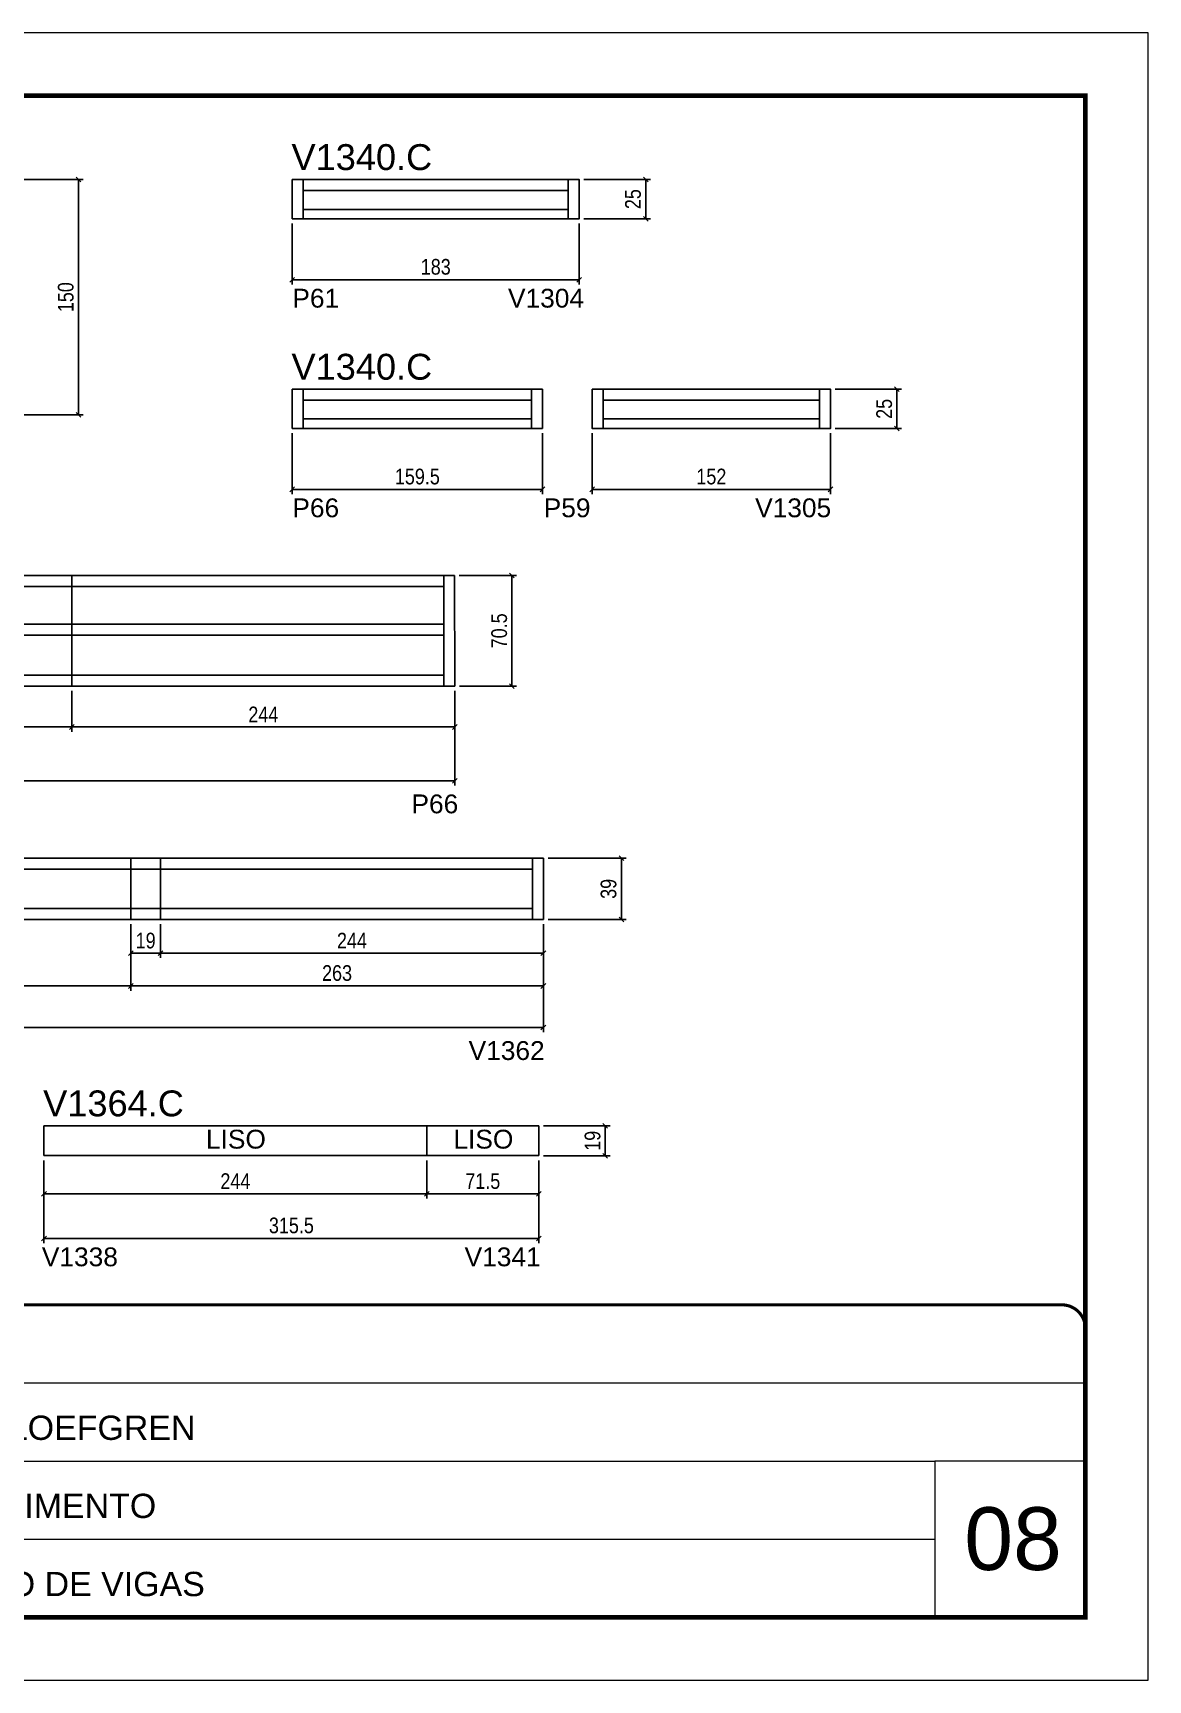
# Model space of a CAD drawing. Extents: x -4041 to 8212, y 239 to 4735.
# Drawn here: x 7501 to 8212, y 2537 to 3587 of the extents above; entities that cross this region are included whole.
import ezdxf

# ---------------------------------------------------------------- set-up
doc = ezdxf.new("R2010")
doc.units = 0
doc.linetypes.add('CONTINUO', pattern=[0])
doc.linetypes.add('DASHED', pattern=[0.75, 0.5, -0.25])
for name, color, linetype in [('5', 5, 'Continuous'), ('COTA', 241, 'Continuous'), ('NOMENCLATURA', 7, 'Continuous'), ('Painéis', 200, 'Continuous'), ('SARR_2.2x7', 40, 'Continuous')]:
    doc.layers.add(name, color=color, linetype=linetype)
for name, color, linetype, lineweight in [('CARIMBO', 255, 'Continuous', 9), ('Folhas', 255, 'Continuous', 9), ('SARRAFO DE PRESSAO', 251, 'DASHED', 9)]:
    doc.layers.add(name, color=color, linetype=linetype, lineweight=lineweight)
doc.styles.add('ARIAL', font='arial.ttf')
doc.styles.add('COTA TECNICA', font='techl___.ttf', dxfattribs={"height": 10})
doc.styles.add('COTA TECNICA-50', font='techl___.ttf', dxfattribs={"height": 10})
doc.styles.get("Standard").update_dxf_attribs({"font": 'arial.ttf'})
doc.dimstyles.new('COTA PAINEL-50', dxfattribs={"dimtxt": 10, "dimasz": 3, "dimexe": 3, "dimexo": 3, "dimgap": 3, "dimtad": 1, "dimdec": 1, "dimzin": 12, "dimdsep": 46, "dimtxsty": 'COTA TECNICA-50', "dimblk1": 'OBLIQUE', "dimblk2": 'OBLIQUE', "dimsah": 1, "dimcen": 0.9, "dimclrd": 4, "dimclre": 4, "dimclrt": 240, "dimadec": 1, "dimazin": 3, "dimtfac": 1, "dimtdec": 1, "dimtmove": 0, "dimatfit": 3, "dimfxl": 1, "dimtolj": 1, "dimtzin": 12, "dimarcsym": 0})
doc.dimstyles.new('PAINEL', dxfattribs={"dimtxt": 10, "dimasz": 3, "dimexe": 3, "dimexo": 3, "dimgap": 3, "dimtad": 1, "dimdec": 1, "dimzin": 12, "dimdsep": 46, "dimtxsty": 'COTA TECNICA', "dimblk1": 'OBLIQUE', "dimblk2": 'OBLIQUE', "dimsah": 1, "dimcen": 0.9, "dimclrd": 4, "dimclre": 4, "dimclrt": 240, "dimadec": 1, "dimazin": 3, "dimtfac": 1, "dimtdec": 1, "dimtmove": 0, "dimatfit": 3, "dimfxl": 1, "dimtolj": 1, "dimtzin": 12, "dimarcsym": 0})

# ---------------------------------------------------------------- blocks, each defined once
blk = doc.blocks.new('9999999999')
at = {"color": 30, "linetype": 'CONTINUO'}
for p, q in [((98564.6, 34379.6), (99584, 34379.6)), ((98564.6, 34329.8), (99488, 34329.8)), ((99584, 34329.8), (99488, 34329.8)), ((99488, 34329.8), (99488, 34230.2)), ((98564.6, 34280), (99488, 34280))]:
    blk.add_line(p, q, dxfattribs=at)
at = {"color": 30, "linetype": 'CONTINUO', "const_width": 2}
blk.add_lwpolyline([(99584, 34230.2), (99584, 34414.4, 0.414214), (99569, 34429.4), (98229, 34429.4, 0.414214), (98214, 34414.4), (98214, 34245.2, 0.414214), (98229, 34230.2), (99584, 34230.2)], format="xyb", dxfattribs=at)
at = {"layer": 'Folhas'}
blk.add_lwpolyline([(98139, 34190.2), (99624, 34190.2), (99624, 35240.2), (98139, 35240.2)], close=True, dxfattribs=at)
at = {"layer": 'Folhas', "color": 30, "const_width": 3}
blk.add_lwpolyline([(98214, 34230.2), (99584, 34230.2), (99584, 35200.2), (98214, 35200.2)], close=True, dxfattribs=at)
at = {"color": 7, "linetype": 'Continuous', "ltscale": 5, "style": 'ARIAL'}
for s, p in [('LEAF LOEFGREN', (98837.7, 34343.3)), ('4° PAVIMENTO', (98837.7, 34293.5)), ('FUNDO DE VIGAS', (98837.7, 34243.7))]:
    blk.add_text(s, height=15.483, dxfattribs=at).set_placement(p)
blk = doc.blocks.new('_Oblique')
at = {"color": 0, "linetype": 'ByBlock', "lineweight": -2}
blk.add_line((-0.5, -0.5), (0.5, 0.5), dxfattribs=at)
blk = doc.blocks.new('*D227')
at = {"layer": 'COTA', "color": 4, "lineweight": -2, "transparency": 16777216}
for p, q in [((7495.8, 3493.2), (7533.5, 3493.2)), ((7530.5, 3493.2), (7530.5, 3343.2)), ((7495.8, 3343.2), (7533.5, 3343.2))]:
    blk.add_line(p, q, dxfattribs=at)
at = {"layer": 'Defpoints', "color": 0, "transparency": 16777216}
for p in [(7492.8, 3493.2), (7492.8, 3343.2), (7530.5, 3343.2)]:
    blk.add_point(p, dxfattribs=at)
at = {"layer": 'COTA', "color": 4, "lineweight": -2, "transparency": 16777216, "xscale": 3, "yscale": 3, "zscale": 3}
for p, rotation in [((7530.5, 3493.2), 90), ((7530.5, 3343.2), 270)]:
    blk.add_blockref('_Oblique', p, dxfattribs=dict(at, rotation=rotation))
at = {"layer": 'COTA', "color": 240, "transparency": 16777216, "insert": (7522.4, 3418.2), "char_height": 10, "attachment_point": 5, "rotation": 90, "style": 'COTA TECNICA'}
blk.add_mtext('\\A1;150', dxfattribs=at)
blk = doc.blocks.new('*D231')
at = {"layer": 'COTA', "color": 4, "lineweight": -2, "transparency": 16777216}
for p, q in [((6831.8, 3167.3), (6831.8, 3106.9)), ((7770.3, 3167.3), (7770.3, 3106.9)), ((6831.8, 3109.9), (7770.3, 3109.9))]:
    blk.add_line(p, q, dxfattribs=at)
at = {"layer": 'Defpoints', "color": 0, "transparency": 16777216}
for p in [(6831.8, 3170.3), (7770.3, 3170.3), (7770.3, 3109.9)]:
    blk.add_point(p, dxfattribs=at)
at = {"layer": 'COTA', "color": 4, "lineweight": -2, "transparency": 16777216, "xscale": 3, "yscale": 3, "zscale": 3, "rotation": 180}
blk.add_blockref('_Oblique', (6831.8, 3109.9), dxfattribs=at)
at = {"layer": 'COTA', "color": 4, "lineweight": -2, "transparency": 16777216, "xscale": 3, "yscale": 3, "zscale": 3}
blk.add_blockref('_Oblique', (7770.3, 3109.9), dxfattribs=at)
at = {"layer": 'COTA', "color": 240, "transparency": 16777216, "insert": (7301.1, 3118.2), "char_height": 10, "attachment_point": 5, "style": 'COTA TECNICA'}
blk.add_mtext('\\A1;938.5', dxfattribs=at)
blk = doc.blocks.new('*D234')
at = {"layer": 'COTA', "color": 4, "lineweight": -2, "transparency": 16777216}
for p, q in [((7282.3, 3167.3), (7282.3, 3141.2)), ((7526.3, 3167.3), (7526.3, 3141.2)), ((7282.3, 3144.2), (7526.3, 3144.2))]:
    blk.add_line(p, q, dxfattribs=at)
at = {"layer": 'Defpoints', "color": 0, "transparency": 16777216}
for p in [(7282.3, 3170.3), (7526.3, 3170.3), (7526.3, 3144.2)]:
    blk.add_point(p, dxfattribs=at)
at = {"layer": 'COTA', "color": 4, "lineweight": -2, "transparency": 16777216, "xscale": 3, "yscale": 3, "zscale": 3, "rotation": 180}
blk.add_blockref('_Oblique', (7282.3, 3144.2), dxfattribs=at)
at = {"layer": 'COTA', "color": 4, "lineweight": -2, "transparency": 16777216, "xscale": 3, "yscale": 3, "zscale": 3}
blk.add_blockref('_Oblique', (7526.3, 3144.2), dxfattribs=at)
at = {"layer": 'COTA', "color": 240, "transparency": 16777216, "insert": (7404.3, 3152.2), "char_height": 10, "attachment_point": 5, "style": 'COTA TECNICA'}
blk.add_mtext('\\A1;244', dxfattribs=at)
blk = doc.blocks.new('*D235')
at = {"layer": 'COTA', "color": 4, "lineweight": -2, "transparency": 16777216}
for p, q in [((7526.3, 3167.3), (7526.3, 3141.2)), ((7770.3, 3167.3), (7770.3, 3141.2)), ((7526.3, 3144.2), (7770.3, 3144.2))]:
    blk.add_line(p, q, dxfattribs=at)
at = {"layer": 'Defpoints', "color": 0, "transparency": 16777216}
for p in [(7526.3, 3170.3), (7770.3, 3170.3), (7770.3, 3144.2)]:
    blk.add_point(p, dxfattribs=at)
at = {"layer": 'COTA', "color": 4, "lineweight": -2, "transparency": 16777216, "xscale": 3, "yscale": 3, "zscale": 3, "rotation": 180}
blk.add_blockref('_Oblique', (7526.3, 3144.2), dxfattribs=at)
at = {"layer": 'COTA', "color": 4, "lineweight": -2, "transparency": 16777216, "xscale": 3, "yscale": 3, "zscale": 3}
blk.add_blockref('_Oblique', (7770.3, 3144.2), dxfattribs=at)
at = {"layer": 'COTA', "color": 240, "transparency": 16777216, "insert": (7648.3, 3152.2), "char_height": 10, "attachment_point": 5, "style": 'COTA TECNICA'}
blk.add_mtext('\\A1;244', dxfattribs=at)
blk = doc.blocks.new('*D236')
at = {"layer": 'COTA', "color": 4, "lineweight": -2, "transparency": 16777216}
for p, q in [((7773.2, 3240.8), (7809.8, 3240.8)), ((7806.8, 3240.8), (7806.8, 3170.3)), ((7773.3, 3170.3), (7809.8, 3170.3))]:
    blk.add_line(p, q, dxfattribs=at)
at = {"layer": 'Defpoints', "color": 0, "transparency": 16777216}
for p in [(7770.2, 3240.8), (7770.3, 3170.3), (7806.8, 3170.3)]:
    blk.add_point(p, dxfattribs=at)
at = {"layer": 'COTA', "color": 4, "lineweight": -2, "transparency": 16777216, "xscale": 3, "yscale": 3, "zscale": 3}
for p, rotation in [((7806.8, 3240.8), 90), ((7806.8, 3170.3), 270)]:
    blk.add_blockref('_Oblique', p, dxfattribs=dict(at, rotation=rotation))
at = {"layer": 'COTA', "color": 240, "transparency": 16777216, "insert": (7798.7, 3205.5), "char_height": 10, "attachment_point": 5, "rotation": 90, "style": 'COTA TECNICA'}
blk.add_mtext('\\A1;70.5', dxfattribs=at)
blk = doc.blocks.new('*D237')
at = {"layer": 'COTA', "color": 4, "lineweight": -2, "transparency": 16777216}
for p, q in [((6831.8, 3018.5), (6831.8, 2949.7)), ((7826.8, 3018.5), (7826.8, 2949.7)), ((7826.8, 2952.7), (6831.8, 2952.7))]:
    blk.add_line(p, q, dxfattribs=at)
at = {"layer": 'Defpoints', "color": 0, "transparency": 16777216}
for p in [(6831.8, 3021.5), (7826.8, 3021.5), (6831.8, 2952.7)]:
    blk.add_point(p, dxfattribs=at)
at = {"layer": 'COTA', "color": 4, "lineweight": -2, "transparency": 16777216, "xscale": 3, "yscale": 3, "zscale": 3, "rotation": 180}
blk.add_blockref('_Oblique', (6831.8, 2952.7), dxfattribs=at)
at = {"layer": 'COTA', "color": 4, "lineweight": -2, "transparency": 16777216, "xscale": 3, "yscale": 3, "zscale": 3}
blk.add_blockref('_Oblique', (7826.8, 2952.7), dxfattribs=at)
at = {"layer": 'COTA', "color": 240, "transparency": 16777216, "insert": (7329.3, 2960.8), "char_height": 10, "attachment_point": 5, "style": 'COTA TECNICA'}
blk.add_mtext('\\A1;995', dxfattribs=at)
blk = doc.blocks.new('*D240')
at = {"layer": 'COTA', "color": 4, "lineweight": -2, "transparency": 16777216}
for p, q in [((7319.8, 3018.5), (7319.8, 2976.1)), ((7563.8, 3018.5), (7563.8, 2976.1)), ((7319.8, 2979.1), (7563.8, 2979.1))]:
    blk.add_line(p, q, dxfattribs=at)
at = {"layer": 'Defpoints', "color": 0, "transparency": 16777216}
for p in [(7319.8, 3021.5), (7563.8, 3021.5), (7563.8, 2979.1)]:
    blk.add_point(p, dxfattribs=at)
at = {"layer": 'COTA', "color": 4, "lineweight": -2, "transparency": 16777216, "xscale": 3, "yscale": 3, "zscale": 3, "rotation": 180}
blk.add_blockref('_Oblique', (7319.8, 2979.1), dxfattribs=at)
at = {"layer": 'COTA', "color": 4, "lineweight": -2, "transparency": 16777216, "xscale": 3, "yscale": 3, "zscale": 3}
blk.add_blockref('_Oblique', (7563.8, 2979.1), dxfattribs=at)
at = {"layer": 'COTA', "color": 240, "transparency": 16777216, "insert": (7441.8, 2987.1), "char_height": 10, "attachment_point": 5, "style": 'COTA TECNICA'}
blk.add_mtext('\\A1;244', dxfattribs=at)
blk = doc.blocks.new('*D241')
at = {"layer": 'COTA', "color": 4, "lineweight": -2, "transparency": 16777216}
for p, q in [((7563.8, 3018.5), (7563.8, 2976.1)), ((7826.8, 3018.5), (7826.8, 2976.1)), ((7563.8, 2979.1), (7826.8, 2979.1))]:
    blk.add_line(p, q, dxfattribs=at)
at = {"layer": 'Defpoints', "color": 0, "transparency": 16777216}
for p in [(7563.8, 3021.5), (7826.8, 3021.5), (7826.8, 2979.1)]:
    blk.add_point(p, dxfattribs=at)
at = {"layer": 'COTA', "color": 4, "lineweight": -2, "transparency": 16777216, "xscale": 3, "yscale": 3, "zscale": 3, "rotation": 180}
blk.add_blockref('_Oblique', (7563.8, 2979.1), dxfattribs=at)
at = {"layer": 'COTA', "color": 4, "lineweight": -2, "transparency": 16777216, "xscale": 3, "yscale": 3, "zscale": 3}
blk.add_blockref('_Oblique', (7826.8, 2979.1), dxfattribs=at)
at = {"layer": 'COTA', "color": 240, "transparency": 16777216, "insert": (7695.3, 2987.3), "char_height": 10, "attachment_point": 5, "style": 'COTA TECNICA'}
blk.add_mtext('\\A1;263', dxfattribs=at)
blk = doc.blocks.new('*D242')
at = {"layer": 'COTA', "color": 4, "lineweight": -2, "transparency": 16777216}
for p, q in [((7582.8, 3018.5), (7582.8, 2997)), ((7826.8, 3018.5), (7826.8, 2997)), ((7826.8, 3000), (7582.8, 3000))]:
    blk.add_line(p, q, dxfattribs=at)
at = {"layer": 'Defpoints', "color": 0, "transparency": 16777216}
for p in [(7582.8, 3021.5), (7826.8, 3021.5), (7582.8, 3000)]:
    blk.add_point(p, dxfattribs=at)
at = {"layer": 'COTA', "color": 4, "lineweight": -2, "transparency": 16777216, "xscale": 3, "yscale": 3, "zscale": 3, "rotation": 180}
blk.add_blockref('_Oblique', (7582.8, 3000), dxfattribs=at)
at = {"layer": 'COTA', "color": 4, "lineweight": -2, "transparency": 16777216, "xscale": 3, "yscale": 3, "zscale": 3}
blk.add_blockref('_Oblique', (7826.8, 3000), dxfattribs=at)
at = {"layer": 'COTA', "color": 240, "transparency": 16777216, "insert": (7704.8, 3008), "char_height": 10, "attachment_point": 5, "style": 'COTA TECNICA'}
blk.add_mtext('\\A1;244', dxfattribs=at)
blk = doc.blocks.new('*D243')
at = {"layer": 'COTA', "color": 4, "lineweight": -2, "transparency": 16777216}
for p, q in [((7563.8, 3018.5), (7563.8, 2997)), ((7582.8, 3018.5), (7582.8, 2997)), ((7582.8, 3000), (7563.8, 3000))]:
    blk.add_line(p, q, dxfattribs=at)
at = {"layer": 'Defpoints', "color": 0, "transparency": 16777216}
for p in [(7563.8, 3021.5), (7582.8, 3021.5), (7563.8, 3000)]:
    blk.add_point(p, dxfattribs=at)
at = {"layer": 'COTA', "color": 4, "lineweight": -2, "transparency": 16777216, "xscale": 3, "yscale": 3, "zscale": 3, "rotation": 180}
blk.add_blockref('_Oblique', (7563.8, 3000), dxfattribs=at)
at = {"layer": 'COTA', "color": 4, "lineweight": -2, "transparency": 16777216, "xscale": 3, "yscale": 3, "zscale": 3}
blk.add_blockref('_Oblique', (7582.8, 3000), dxfattribs=at)
at = {"layer": 'COTA', "color": 240, "transparency": 16777216, "insert": (7573.3, 3008), "char_height": 10, "attachment_point": 5, "style": 'COTA TECNICA'}
blk.add_mtext('\\A1;19', dxfattribs=at)
blk = doc.blocks.new('*D244')
at = {"layer": 'COTA', "color": 4, "lineweight": -2, "transparency": 16777216}
for p, q in [((7829.8, 3060.5), (7879.6, 3060.5)), ((7876.6, 3060.5), (7876.6, 3021.5)), ((7829.8, 3021.5), (7879.6, 3021.5))]:
    blk.add_line(p, q, dxfattribs=at)
at = {"layer": 'Defpoints', "color": 0, "transparency": 16777216}
for p in [(7826.8, 3060.5), (7826.8, 3021.5), (7876.6, 3021.5)]:
    blk.add_point(p, dxfattribs=at)
at = {"layer": 'COTA', "color": 4, "lineweight": -2, "transparency": 16777216, "xscale": 3, "yscale": 3, "zscale": 3}
for p, rotation in [((7876.6, 3060.5), 90), ((7876.6, 3021.5), 270)]:
    blk.add_blockref('_Oblique', p, dxfattribs=dict(at, rotation=rotation))
at = {"layer": 'COTA', "color": 240, "transparency": 16777216, "insert": (7868.4, 3041), "char_height": 10, "attachment_point": 5, "rotation": 90, "style": 'COTA TECNICA'}
blk.add_mtext('\\A1;39', dxfattribs=at)
blk = doc.blocks.new('*D339')
at = {"layer": 'COTA', "color": 4, "linetype": 'ByBlock', "lineweight": -2, "transparency": 16777216}
for p, q in [((7666.7, 3465.2), (7666.7, 3426.3)), ((7849.7, 3465.2), (7849.7, 3426.3)), ((7666.7, 3429.3), (7849.7, 3429.3))]:
    blk.add_line(p, q, dxfattribs=at)
at = {"layer": 'Defpoints', "color": 0, "linetype": 'ByBlock', "transparency": 16777216}
for p in [(7666.7, 3468.2), (7849.7, 3468.2), (7849.7, 3429.3)]:
    blk.add_point(p, dxfattribs=at)
at = {"layer": 'COTA', "color": 4, "linetype": 'ByBlock', "lineweight": -2, "transparency": 16777216, "xscale": 3, "yscale": 3, "zscale": 3, "rotation": 180}
blk.add_blockref('_Oblique', (7666.7, 3429.3), dxfattribs=at)
at = {"layer": 'COTA', "color": 4, "linetype": 'ByBlock', "lineweight": -2, "transparency": 16777216, "xscale": 3, "yscale": 3, "zscale": 3}
blk.add_blockref('_Oblique', (7849.7, 3429.3), dxfattribs=at)
at = {"layer": 'COTA', "color": 240, "linetype": 'ByBlock', "transparency": 16777216, "insert": (7758.2, 3437.5), "char_height": 10, "attachment_point": 5, "style": 'COTA TECNICA-50'}
blk.add_mtext('\\A1;183', dxfattribs=at)
blk = doc.blocks.new('*D340')
at = {"layer": 'COTA', "color": 4, "lineweight": -2, "transparency": 16777216}
for p, q in [((7852.7, 3493.2), (7895.1, 3493.2)), ((7892.1, 3468.2), (7892.1, 3493.2)), ((7852.7, 3468.2), (7895.1, 3468.2))]:
    blk.add_line(p, q, dxfattribs=at)
at = {"layer": 'Defpoints', "color": 0, "transparency": 16777216}
for p in [(7849.7, 3493.2), (7892.1, 3493.2), (7849.7, 3468.2)]:
    blk.add_point(p, dxfattribs=at)
at = {"layer": 'COTA', "color": 4, "lineweight": -2, "transparency": 16777216, "xscale": 3, "yscale": 3, "zscale": 3}
for p, rotation in [((7892.1, 3493.2), 90), ((7892.1, 3468.2), 270)]:
    blk.add_blockref('_Oblique', p, dxfattribs=dict(at, rotation=rotation))
at = {"layer": 'COTA', "color": 240, "transparency": 16777216, "insert": (7884, 3480.7), "char_height": 10, "attachment_point": 5, "rotation": 90, "style": 'COTA TECNICA'}
blk.add_mtext('\\A1;25', dxfattribs=at)
blk = doc.blocks.new('*D356')
at = {"layer": 'COTA', "color": 4, "linetype": 'ByBlock', "lineweight": -2, "transparency": 16777216}
for p, q in [((7666.7, 3331.5), (7666.7, 3292.7)), ((7826.2, 3331.5), (7826.2, 3292.7)), ((7666.7, 3295.7), (7826.2, 3295.7))]:
    blk.add_line(p, q, dxfattribs=at)
at = {"layer": 'Defpoints', "color": 0, "linetype": 'ByBlock', "transparency": 16777216}
for p in [(7666.7, 3334.5), (7826.2, 3334.5), (7826.2, 3295.7)]:
    blk.add_point(p, dxfattribs=at)
at = {"layer": 'COTA', "color": 4, "linetype": 'ByBlock', "lineweight": -2, "transparency": 16777216, "xscale": 3, "yscale": 3, "zscale": 3, "rotation": 180}
blk.add_blockref('_Oblique', (7666.7, 3295.7), dxfattribs=at)
at = {"layer": 'COTA', "color": 4, "linetype": 'ByBlock', "lineweight": -2, "transparency": 16777216, "xscale": 3, "yscale": 3, "zscale": 3}
blk.add_blockref('_Oblique', (7826.2, 3295.7), dxfattribs=at)
at = {"layer": 'COTA', "color": 240, "linetype": 'ByBlock', "transparency": 16777216, "insert": (7746.5, 3303.8), "char_height": 10, "attachment_point": 5, "style": 'COTA TECNICA-50'}
blk.add_mtext('\\A1;159.5', dxfattribs=at)
blk = doc.blocks.new('*D358')
at = {"layer": 'COTA', "color": 4, "linetype": 'ByBlock', "lineweight": -2, "transparency": 16777216}
for p, q in [((7857.9, 3331.5), (7857.9, 3292.7)), ((8009.9, 3331.5), (8009.9, 3292.7)), ((7857.9, 3295.7), (8009.9, 3295.7))]:
    blk.add_line(p, q, dxfattribs=at)
at = {"layer": 'Defpoints', "color": 0, "linetype": 'ByBlock', "transparency": 16777216}
for p in [(7857.9, 3334.5), (8009.9, 3334.5), (8009.9, 3295.7)]:
    blk.add_point(p, dxfattribs=at)
at = {"layer": 'COTA', "color": 4, "linetype": 'ByBlock', "lineweight": -2, "transparency": 16777216, "xscale": 3, "yscale": 3, "zscale": 3, "rotation": 180}
blk.add_blockref('_Oblique', (7857.9, 3295.7), dxfattribs=at)
at = {"layer": 'COTA', "color": 4, "linetype": 'ByBlock', "lineweight": -2, "transparency": 16777216, "xscale": 3, "yscale": 3, "zscale": 3}
blk.add_blockref('_Oblique', (8009.9, 3295.7), dxfattribs=at)
at = {"layer": 'COTA', "color": 240, "linetype": 'ByBlock', "transparency": 16777216, "insert": (7933.9, 3303.8), "char_height": 10, "attachment_point": 5, "style": 'COTA TECNICA-50'}
blk.add_mtext('\\A1;152', dxfattribs=at)
blk = doc.blocks.new('*D359')
at = {"layer": 'COTA', "color": 4, "lineweight": -2, "transparency": 16777216}
for p, q in [((8012.9, 3359.5), (8055.2, 3359.5)), ((8052.2, 3334.5), (8052.2, 3359.5)), ((8012.9, 3334.5), (8055.2, 3334.5))]:
    blk.add_line(p, q, dxfattribs=at)
at = {"layer": 'Defpoints', "color": 0, "transparency": 16777216}
for p in [(8009.9, 3359.5), (8052.2, 3359.5), (8009.9, 3334.5)]:
    blk.add_point(p, dxfattribs=at)
at = {"layer": 'COTA', "color": 4, "lineweight": -2, "transparency": 16777216, "xscale": 3, "yscale": 3, "zscale": 3}
for p, rotation in [((8052.2, 3359.5), 90), ((8052.2, 3334.5), 270)]:
    blk.add_blockref('_Oblique', p, dxfattribs=dict(at, rotation=rotation))
at = {"layer": 'COTA', "color": 240, "transparency": 16777216, "insert": (8044.1, 3347), "char_height": 10, "attachment_point": 5, "rotation": 90, "style": 'COTA TECNICA'}
blk.add_mtext('\\A1;25', dxfattribs=at)
blk = doc.blocks.new('*D384')
at = {"layer": 'COTA', "color": 4, "linetype": 'ByBlock', "lineweight": -2, "transparency": 16777216}
for p, q in [((7508.5, 2867.9), (7508.5, 2815.2)), ((7824, 2867.9), (7824, 2815.2)), ((7508.5, 2818.2), (7824, 2818.2))]:
    blk.add_line(p, q, dxfattribs=at)
at = {"layer": 'Defpoints', "color": 0, "linetype": 'ByBlock', "transparency": 16777216}
for p in [(7508.5, 2870.9), (7824, 2870.9), (7824, 2818.2)]:
    blk.add_point(p, dxfattribs=at)
at = {"layer": 'COTA', "color": 4, "linetype": 'ByBlock', "lineweight": -2, "transparency": 16777216, "xscale": 3, "yscale": 3, "zscale": 3, "rotation": 180}
blk.add_blockref('_Oblique', (7508.5, 2818.2), dxfattribs=at)
at = {"layer": 'COTA', "color": 4, "linetype": 'ByBlock', "lineweight": -2, "transparency": 16777216, "xscale": 3, "yscale": 3, "zscale": 3}
blk.add_blockref('_Oblique', (7824, 2818.2), dxfattribs=at)
at = {"layer": 'COTA', "color": 240, "linetype": 'ByBlock', "transparency": 16777216, "insert": (7666.2, 2826.4), "char_height": 10, "attachment_point": 5, "style": 'COTA TECNICA-50'}
blk.add_mtext('\\A1;315.5', dxfattribs=at)
blk = doc.blocks.new('*D385')
at = {"layer": 'COTA', "color": 4, "lineweight": -2, "transparency": 16777216}
for p, q in [((7827, 2889.9), (7869.3, 2889.9)), ((7866.3, 2870.9), (7866.3, 2889.9)), ((7827, 2870.9), (7869.3, 2870.9))]:
    blk.add_line(p, q, dxfattribs=at)
at = {"layer": 'Defpoints', "color": 0, "transparency": 16777216}
for p in [(7824, 2889.9), (7866.3, 2889.9), (7824, 2870.9)]:
    blk.add_point(p, dxfattribs=at)
at = {"layer": 'COTA', "color": 4, "lineweight": -2, "transparency": 16777216, "xscale": 3, "yscale": 3, "zscale": 3}
for p, rotation in [((7866.3, 2889.9), 90), ((7866.3, 2870.9), 270)]:
    blk.add_blockref('_Oblique', p, dxfattribs=dict(at, rotation=rotation))
at = {"layer": 'COTA', "color": 240, "transparency": 16777216, "insert": (7858.2, 2880.4), "char_height": 10, "attachment_point": 5, "rotation": 90, "style": 'COTA TECNICA'}
blk.add_mtext('\\A1;19', dxfattribs=at)
blk = doc.blocks.new('*D386')
at = {"layer": 'COTA', "color": 4, "lineweight": -2, "transparency": 16777216}
for p, q in [((7508.5, 2867.9), (7508.5, 2843.6)), ((7752.5, 2867.9), (7752.5, 2843.6)), ((7508.5, 2846.6), (7752.5, 2846.6))]:
    blk.add_line(p, q, dxfattribs=at)
at = {"layer": 'Defpoints', "color": 0, "transparency": 16777216}
for p in [(7508.5, 2870.9), (7752.5, 2870.9), (7752.5, 2846.6)]:
    blk.add_point(p, dxfattribs=at)
at = {"layer": 'COTA', "color": 4, "lineweight": -2, "transparency": 16777216, "xscale": 3, "yscale": 3, "zscale": 3, "rotation": 180}
blk.add_blockref('_Oblique', (7508.5, 2846.6), dxfattribs=at)
at = {"layer": 'COTA', "color": 4, "lineweight": -2, "transparency": 16777216, "xscale": 3, "yscale": 3, "zscale": 3}
blk.add_blockref('_Oblique', (7752.5, 2846.6), dxfattribs=at)
at = {"layer": 'COTA', "color": 240, "transparency": 16777216, "insert": (7630.5, 2854.7), "char_height": 10, "attachment_point": 5, "style": 'COTA TECNICA'}
blk.add_mtext('\\A1;244', dxfattribs=at)
blk = doc.blocks.new('*D387')
at = {"layer": 'COTA', "color": 4, "lineweight": -2, "transparency": 16777216}
for p, q in [((7752.5, 2867.9), (7752.5, 2843.6)), ((7824, 2867.9), (7824, 2843.6)), ((7752.5, 2846.6), (7824, 2846.6))]:
    blk.add_line(p, q, dxfattribs=at)
at = {"layer": 'Defpoints', "color": 0, "transparency": 16777216}
for p in [(7752.5, 2870.9), (7824, 2870.9), (7824, 2846.6)]:
    blk.add_point(p, dxfattribs=at)
at = {"layer": 'COTA', "color": 4, "lineweight": -2, "transparency": 16777216, "xscale": 3, "yscale": 3, "zscale": 3, "rotation": 180}
blk.add_blockref('_Oblique', (7752.5, 2846.6), dxfattribs=at)
at = {"layer": 'COTA', "color": 4, "lineweight": -2, "transparency": 16777216, "xscale": 3, "yscale": 3, "zscale": 3}
blk.add_blockref('_Oblique', (7824, 2846.6), dxfattribs=at)
at = {"layer": 'COTA', "color": 240, "transparency": 16777216, "insert": (7788.2, 2854.7), "char_height": 10, "attachment_point": 5, "style": 'COTA TECNICA'}
blk.add_mtext('\\A1;71.5', dxfattribs=at)

msp = doc.modelspace()

# ---------------------------------------------------------------- linework, layer by layer
at = {"layer": 'Painéis'}
for p, q in [((7069.84, 3240.77), (7770.24, 3240.77)), ((7526.24, 3240.77), (7526.34, 3170.27)), ((7770.24, 3240.77), (7770.34, 3170.27)), ((7770.34, 3170.27), (6831.84, 3170.27)), ((7563.84, 3060.54), (7563.84, 3021.54)), ((7563.84, 3060.54), (7563.84, 3021.54)), ((7582.84, 3060.54), (7582.84, 3021.54)), ((7582.84, 3060.54), (7582.84, 3021.54))]:
    msp.add_line(p, q, dxfattribs=at)
at = {"layer": 'Painéis', "linetype": 'ByBlock'}
for p, q in [((7508.45, 2889.94), (7508.45, 2870.94)), ((7823.95, 2889.94), (7508.45, 2889.94)), ((7752.45, 2889.94), (7752.45, 2870.94)), ((7823.95, 2870.94), (7823.95, 2889.94)), ((7508.45, 2870.94), (7823.95, 2870.94))]:
    msp.add_line(p, q, dxfattribs=at)
for points in [[(7666.73, 3493.18), (7666.73, 3468.18), (7849.73, 3468.18), (7849.73, 3493.18)], [(7666.73, 3359.54), (7666.73, 3334.54), (7826.23, 3334.54), (7826.23, 3359.54)], [(7857.91, 3359.54), (7857.91, 3334.54), (8009.91, 3334.54), (8009.91, 3359.54)]]:
    msp.add_lwpolyline(points, close=True, dxfattribs=at)
at = {"layer": 'Painéis'}
msp.add_lwpolyline([(6831.84, 3060.54), (7826.84, 3060.54), (7826.84, 3021.54), (6831.84, 3021.54)], close=True, dxfattribs=at)
at = {"layer": 'SARR_2.2x7', "linetype": 'Continuous'}
for p, q in [((7673.73, 3493.18), (7673.73, 3468.18)), ((7673.73, 3486.18), (7842.73, 3486.18)), ((7842.73, 3493.18), (7842.73, 3468.18)), ((7673.73, 3474.18), (7842.73, 3474.18)), ((7673.73, 3359.54), (7673.73, 3334.54)), ((7673.73, 3352.54), (7819.23, 3352.54)), ((7819.23, 3359.54), (7819.23, 3334.54)), ((7864.91, 3359.54), (7864.91, 3334.54)), ((7864.91, 3352.54), (8002.91, 3352.54)), ((8002.91, 3359.54), (8002.91, 3334.54)), ((7673.73, 3340.54), (7819.23, 3340.54)), ((7864.91, 3340.54), (8002.91, 3340.54)), ((7763.34, 3240.77), (7763.34, 3170.27)), ((7526.25, 3233.77), (7282.25, 3233.77)), ((7763.34, 3233.77), (7526.25, 3233.77)), ((7526.29, 3209.77), (7282.29, 3209.77)), ((7526.3, 3202.77), (7282.3, 3202.77)), ((7763.34, 3209.77), (7526.29, 3209.77)), ((7763.34, 3202.77), (7526.3, 3202.77)), ((7526.33, 3177.27), (7282.33, 3177.27)), ((7763.34, 3177.27), (7526.33, 3177.27)), ((7819.84, 3060.54), (7819.84, 3021.54)), ((7563.84, 3053.54), (7319.84, 3053.54)), ((7563.84, 3053.54), (7819.84, 3053.54)), ((7563.84, 3028.54), (7319.84, 3028.54)), ((7563.84, 3028.54), (7819.84, 3028.54))]:
    msp.add_line(p, q, dxfattribs=at)

# ---------------------------------------------------------------- block references
at = {"layer": 'SARRAFO DE PRESSAO', "color": 6, "linetype": 'ByBlock'}
msp.add_blockref('9999999999', (-91411.71, -31653.56), dxfattribs=at)

# ---------------------------------------------------------------- texts
at = {"layer": '5', "linetype": 'Continuous'}
for s, rotation, p in [('P61', 0.00004, (7666.82, 3411.55)), ('V1304', 359.99996, (7804.27, 3411.55)), ('P66', 0.00004, (7666.82, 3277.91)), ('P59', 359.99996, (7827.04, 3277.91)), ('V1305', 359.99996, (7961.82, 3277.91)), ('P66', 0.00004, (7742.74, 3089.18)), ('V1362', 0.00004, (7779.18, 2931.93)), ('LISO', 359.99996, (7611.74, 2875.44)), ('LISO', 359.99996, (7769.49, 2875.44)), ('V1338', 359.99996, (7507.15, 2800.43)), ('V1341', 359.99996, (7776.63, 2800.43))]:
    msp.add_text(s, height=12, rotation=rotation, dxfattribs=at).set_placement(p)
at = {"layer": 'CARIMBO', "style": 'ARIAL'}
msp.add_text('08', height=40, dxfattribs=at).set_placement((8095.13, 2606.79))
at = {"layer": 'NOMENCLATURA', "linetype": 'Continuous'}
for s, p in [('V1340.C', (7666.27, 3499.24)), ('V1340.C', (7666.27, 3365.6)), ('V1364.C', (7507.98, 2896))]:
    msp.add_text(s, height=16.5, dxfattribs=at).set_placement(p)

# ---------------------------------------------------------------- dimensions: what is measured, and where the dimension line sits
at = {"layer": 'COTA'}
for base, p1, p2, picture, middle in [((7530.55, 3343.18), (7492.84, 3493.18), (7492.84, 3343.18), '*D227', (7522.44, 3418.18)), ((7892.06, 3493.18), (7849.73, 3468.18), (7849.73, 3493.18), '*D340', (7883.95, 3480.68)), ((8052.24, 3359.54), (8009.91, 3334.54), (8009.91, 3359.54), '*D359', (8044.13, 3347.04)), ((7806.79, 3170.27), (7770.24, 3240.77), (7770.34, 3170.27), '*D236', (7798.68, 3205.52)), ((7876.61, 3021.54), (7826.84, 3060.54), (7826.84, 3021.54), '*D244', (7868.36, 3041.04)), ((7866.28, 2889.94), (7823.95, 2870.94), (7823.95, 2889.94), '*D385', (7858.19, 2880.44))]:
    dim = msp.add_linear_dim(base=base, p1=p1, p2=p2, angle=90, dimstyle='PAINEL', dxfattribs=at)
    dim.commit()
    dim.dimension.update_dxf_attribs({"geometry": picture, "text_midpoint": middle})
at = {"layer": 'COTA', "color": 1, "linetype": 'ByBlock'}
for base, p1, p2, picture, middle in [((7849.73, 3429.31), (7666.73, 3468.18), (7849.73, 3468.18), '*D339', (7758.23, 3437.55)), ((7826.23, 3295.67), (7666.73, 3334.54), (7826.23, 3334.54), '*D356', (7746.48, 3303.81)), ((8009.91, 3295.67), (7857.91, 3334.54), (8009.91, 3334.54), '*D358', (7933.91, 3303.78)), ((7823.95, 2818.18), (7508.45, 2870.94), (7823.95, 2870.94), '*D384', (7666.2, 2826.4))]:
    dim = msp.add_linear_dim(base=base, p1=p1, p2=p2, dimstyle='COTA PAINEL-50', override={"dimarcsym": 1}, dxfattribs=at)
    dim.commit()
    dim.dimension.update_dxf_attribs({"geometry": picture, "text_midpoint": middle})
at = {"layer": 'COTA'}
for base, p1, p2, picture, middle in [((7770.34, 3109.94), (6831.84, 3170.27), (7770.34, 3170.27), '*D231', (7301.09, 3118.18)), ((6831.84, 2952.69), (7826.84, 3021.54), (6831.84, 3021.54), '*D237', (7329.34, 2960.83)), ((7563.84, 2979.06), (7319.84, 3021.54), (7563.84, 3021.54), '*D240', (7441.84, 2987.13)), ((7826.84, 2979.06), (7563.84, 3021.54), (7826.84, 3021.54), '*D241', (7695.34, 2987.27)), ((7563.84, 2999.95), (7582.84, 3021.54), (7563.84, 3021.54), '*D243', (7573.34, 3008.04)), ((7582.84, 2999.95), (7826.84, 3021.54), (7582.84, 3021.54), '*D242', (7704.84, 3008.03)), ((7752.45, 2846.61), (7508.45, 2870.94), (7752.45, 2870.94), '*D386', (7630.45, 2854.69))]:
    dim = msp.add_linear_dim(base=base, p1=p1, p2=p2, dimstyle='PAINEL', dxfattribs=at)
    dim.commit()
    dim.dimension.update_dxf_attribs({"geometry": picture, "text_midpoint": middle})
for base, p1, p2, picture, middle in [((7526.34, 3144.15), (7282.34, 3170.27), (7526.34, 3170.27), '*D234', (7404.34, 3152.23)), ((7770.34, 3144.15), (7526.34, 3170.27), (7770.34, 3170.27), '*D235', (7648.34, 3152.23)), ((7823.95, 2846.61), (7752.45, 2870.94), (7823.95, 2870.94), '*D387', (7788.2, 2854.72))]:
    dim = msp.add_linear_dim(base=base, p1=p1, p2=p2, dimstyle='PAINEL', override={"dimtmove": 1}, dxfattribs=at)
    dim.commit()
    dim.dimension.update_dxf_attribs({"geometry": picture, "text_midpoint": middle})

doc.saveas('drawing.dxf')
